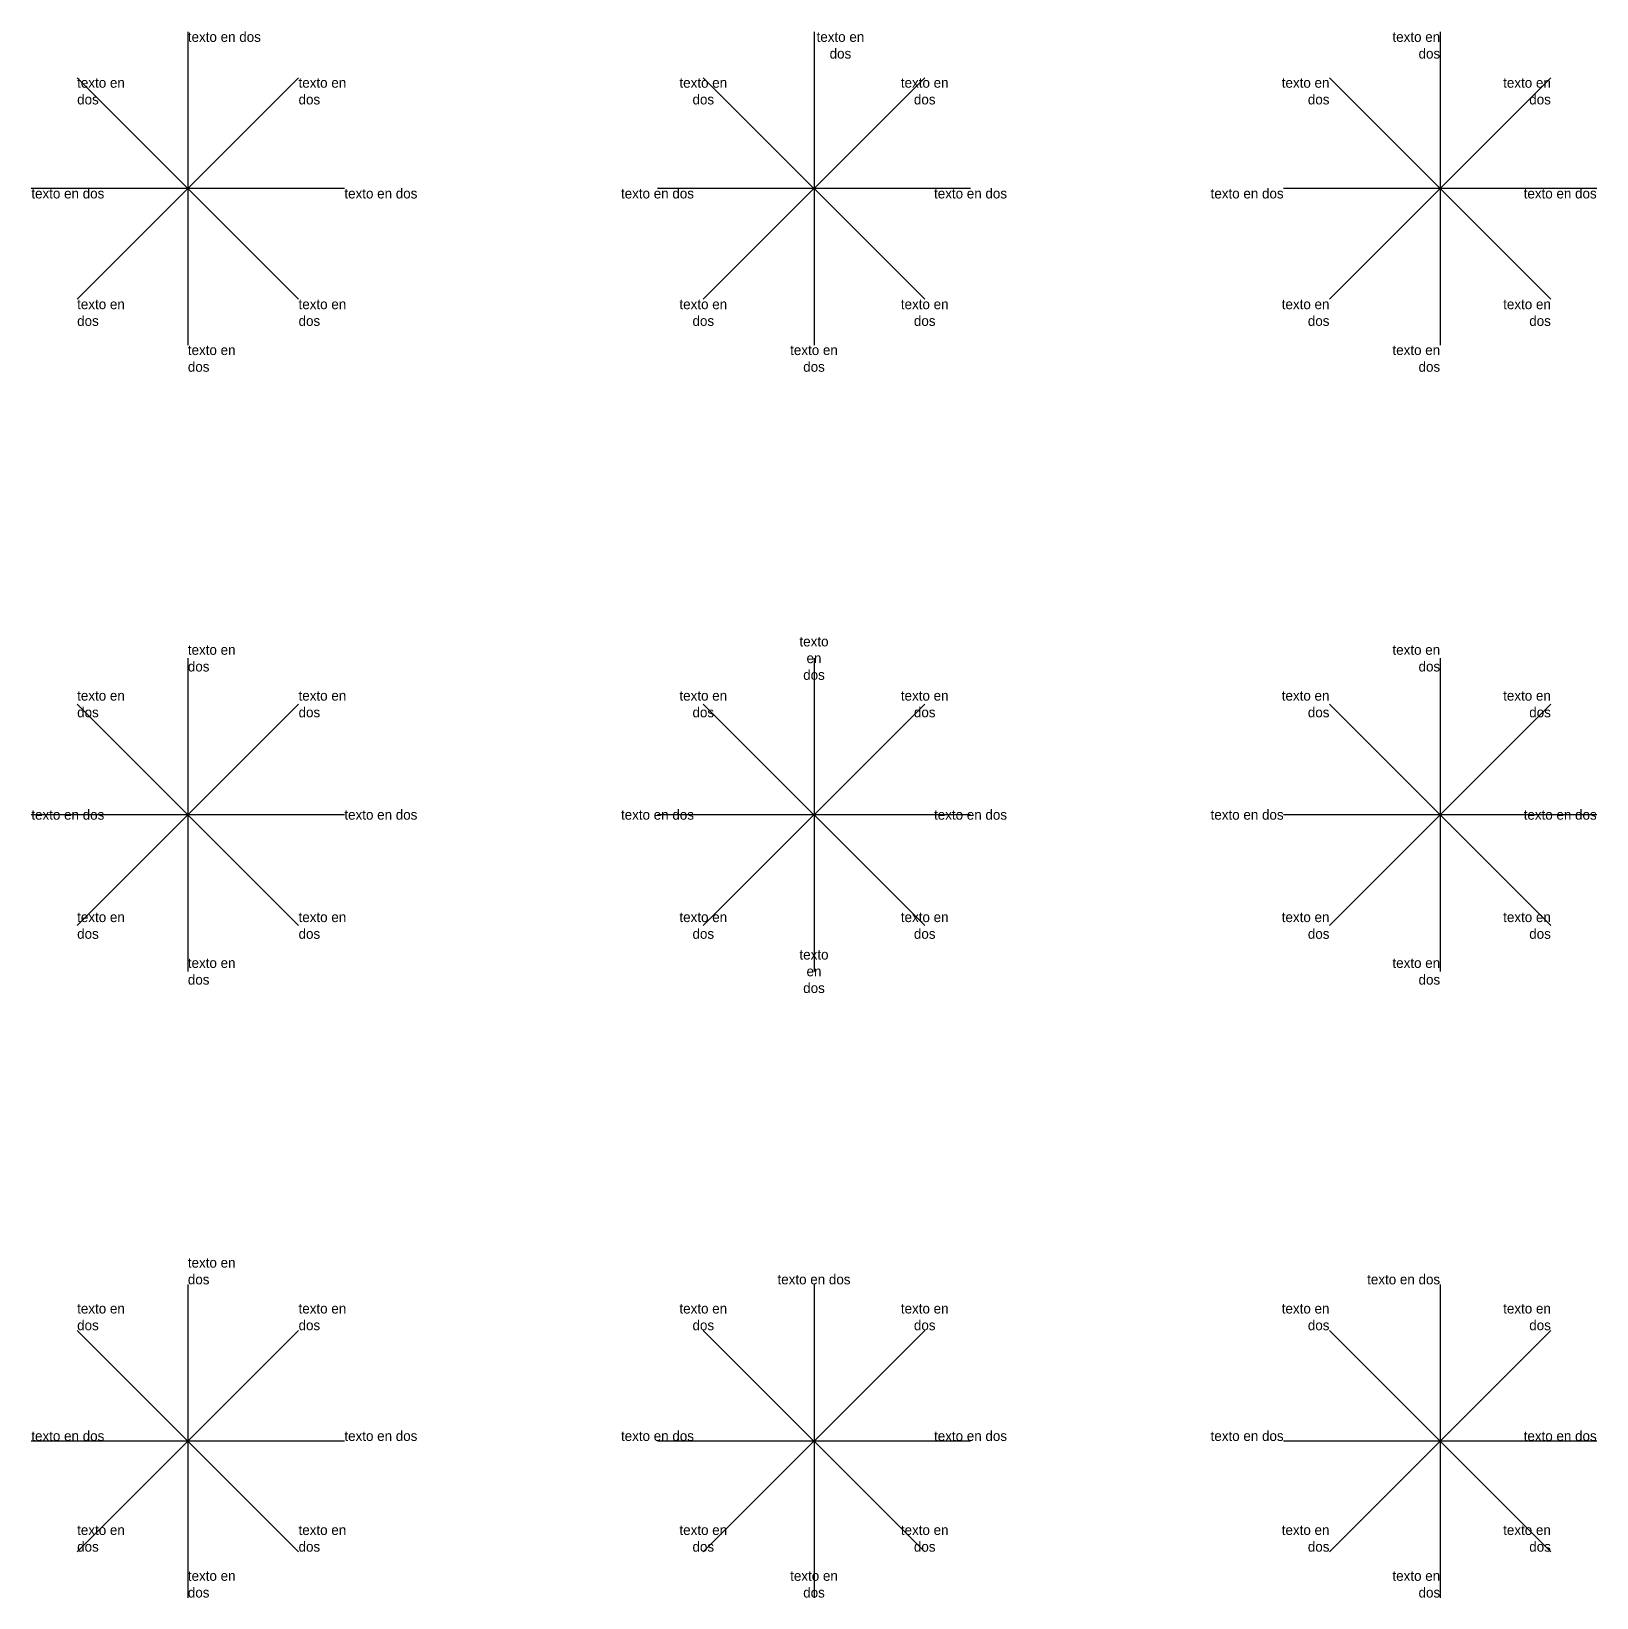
# Model space of a CAD drawing. Header units: millimetres. Extents: x 25 to 275, y 25 to 275.
import ezdxf

# ---------------------------------------------------------------- set-up
doc = ezdxf.new("R2010")
doc.units = ezdxf.units.MM
doc.header["$MEASUREMENT"] = 0

msp = doc.modelspace()

# ---------------------------------------------------------------- linework, layer by layer
for p, q in [((50, 275), (50, 225)), ((150, 275), (150, 225)), ((250, 275), (250, 225)), ((32.32, 267.68), (67.68, 232.32)), ((67.68, 267.68), (32.32, 232.32)), ((132.32, 267.68), (167.68, 232.32)), ((167.68, 267.68), (132.32, 232.32)), ((232.32, 267.68), (267.68, 232.32)), ((267.68, 267.68), (232.32, 232.32)), ((75, 250), (25, 250)), ((175, 250), (125, 250)), ((275, 250), (225, 250)), ((50, 175), (50, 125)), ((150, 175), (150, 125)), ((250, 175), (250, 125)), ((32.32, 167.68), (67.68, 132.32)), ((67.68, 167.68), (32.32, 132.32)), ((132.32, 167.68), (167.68, 132.32)), ((167.68, 167.68), (132.32, 132.32)), ((232.32, 167.68), (267.68, 132.32)), ((267.68, 167.68), (232.32, 132.32)), ((75, 150), (25, 150)), ((175, 150), (125, 150)), ((275, 150), (225, 150)), ((50, 75), (50, 25)), ((150, 75), (150, 25)), ((250, 75), (250, 25)), ((32.32, 67.68), (67.68, 32.32)), ((67.68, 67.68), (32.32, 32.32)), ((132.32, 67.68), (167.68, 32.32)), ((167.68, 67.68), (132.32, 32.32)), ((232.32, 67.68), (267.68, 32.32)), ((267.68, 67.68), (232.32, 32.32)), ((75, 50), (25, 50)), ((175, 50), (125, 50)), ((275, 50), (225, 50))]:
    msp.add_line(p, q)

# ---------------------------------------------------------------- texts
at = {"char_height": 1.6}
for insert, width, attachment_point in [((50, 275), 11.1289, 1), ((154.22, 275), 10.0354, 2), ((250, 275), 10.9355, 3), ((32.32, 267.68), 10.3709, 1), ((67.68, 267.68), 10.7817, 1), ((132.32, 267.68), 10.3709, 2), ((167.68, 267.68), 10.7817, 2), ((232.32, 267.68), 10.3709, 3), ((267.68, 267.68), 10.7817, 3), ((25, 250), 13.9556, 1), ((75, 250), 13.9556, 1), ((125, 250), 13.9556, 2), ((175, 250), 13.9556, 2), ((225, 250), 13.9556, 3), ((275, 250), 13.9556, 3), ((32.32, 232.32), 10.7817, 1), ((67.68, 232.32), 10.3709, 1), ((132.32, 232.32), 10.7817, 2), ((167.68, 232.32), 10.3709, 2), ((232.32, 232.32), 10.7817, 3), ((267.68, 232.32), 10.3709, 3), ((50, 225), 10.22, 1), ((150, 225), 10.2193, 2), ((250, 225), 10.3949, 3), ((150, 175), 1.6, 5), ((50, 175), 10.1397, 4), ((250, 175), 10.6539, 6), ((32.32, 167.68), 10.3709, 4), ((67.68, 167.68), 10.7817, 4), ((132.32, 167.68), 10.3709, 5), ((167.68, 167.68), 10.7817, 5), ((232.32, 167.68), 10.3709, 6), ((267.68, 167.68), 10.7817, 6), ((25, 150), 13.9556, 4), ((75, 150), 13.9556, 4), ((125, 150), 13.9556, 5), ((175, 150), 13.9556, 5), ((225, 150), 13.9556, 6), ((275, 150), 13.9556, 6), ((32.32, 132.32), 10.7817, 4), ((67.68, 132.32), 10.3709, 4), ((132.32, 132.32), 10.7817, 5), ((167.68, 132.32), 10.3709, 5), ((232.32, 132.32), 10.7817, 6), ((267.68, 132.32), 10.3709, 6), ((150, 125), 1.6, 5), ((50, 125), 10.7685, 4), ((250, 125), 10.4989, 6), ((50, 75), 10.43, 7), ((150, 75), 11.5022, 8), ((250, 75), 11.6214, 9), ((32.32, 67.68), 10.3709, 7), ((67.68, 67.68), 10.7817, 7), ((132.32, 67.68), 10.3709, 8), ((167.68, 67.68), 10.7817, 8), ((232.32, 67.68), 10.3709, 9), ((267.68, 67.68), 10.7817, 9), ((25, 50), 13.9556, 7), ((75, 50), 13.9556, 7), ((125, 50), 13.9556, 8), ((175, 50), 13.9556, 8), ((225, 50), 13.9556, 9), ((275, 50), 13.9556, 9), ((32.32, 32.32), 10.7817, 7), ((67.68, 32.32), 10.3709, 7), ((132.32, 32.32), 10.7817, 8), ((167.68, 32.32), 10.3709, 8), ((232.32, 32.32), 10.7817, 9), ((267.68, 32.32), 10.3709, 9), ((50, 25), 10.1612, 7), ((150, 25), 10.6318, 8), ((250, 25), 9.9415, 9)]:
    msp.add_mtext('texto en dos', dxfattribs=dict(at, insert=insert, width=width, attachment_point=attachment_point))

doc.saveas('drawing.dxf')
